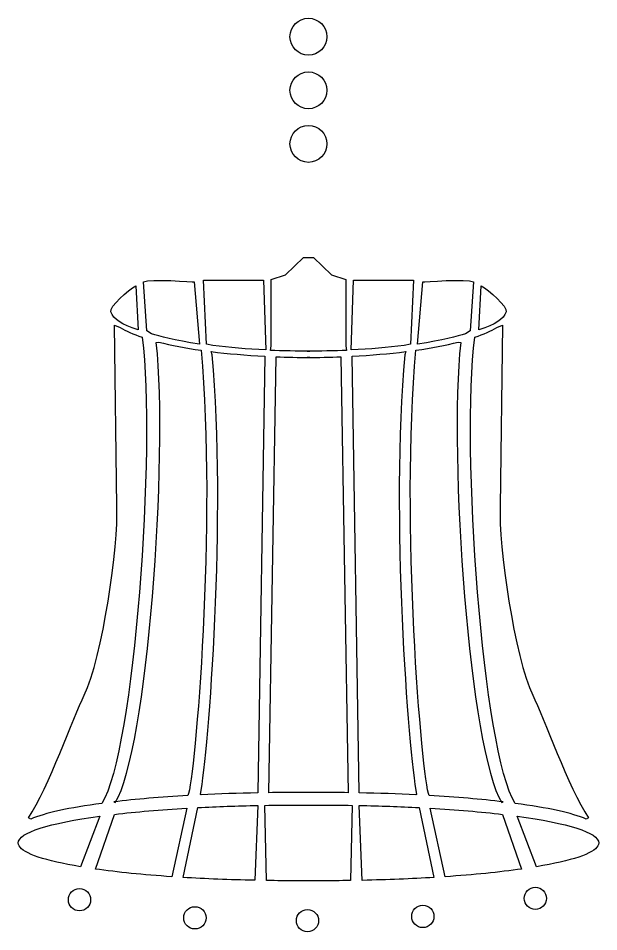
# Model space of a CAD drawing. Header units: centimetres. Extents: x -6.7 to 6.7, y -9.5 to 9.5.
# Drawn here: x -5.52 to 5.52, y -7.86 to 9.53 of the extents above; entities that cross this region are included whole.
import ezdxf

# ---------------------------------------------------------------- set-up
doc = ezdxf.new("R2010")
doc.units = ezdxf.units.CM
doc.header["$MEASUREMENT"] = 0
doc.layers.add('Camada 1', color=7, linetype='Continuous')

msp = doc.modelspace()

# ---------------------------------------------------------------- linework, layer by layer
at = {"layer": 'Camada 1'}
for points, knots in [([(-0.00142, 8.82753), (0.19233, 8.82753), (0.34942, 8.98461), (0.34942, 9.17831), (0.34942, 9.17831), (0.34942, 9.37201), (0.19234, 9.5291), (-0.00142, 9.5291), (-0.00142, 9.5291), (-0.19518, 9.5291), (-0.35228, 9.37202), (-0.35228, 9.17832), (-0.35228, 9.17832), (-0.35228, 8.98462), (-0.19517, 8.82753), (-0.00142, 8.82753)], [0, 0, 0, 0, 0.2, 0.2, 0.2, 0.2, 0.4, 0.4, 0.4, 0.4, 0.6, 0.6, 0.6, 0.6, 1, 1, 1, 1]), ([(-0.00142, 7.80658), (0.19233, 7.80658), (0.34942, 7.96366), (0.34942, 8.15736), (0.34942, 8.15736), (0.34942, 8.35106), (0.19234, 8.50814), (-0.00142, 8.50814), (-0.00142, 8.50814), (-0.19518, 8.50814), (-0.35228, 8.35106), (-0.35228, 8.15736), (-0.35228, 8.15736), (-0.35228, 7.96366), (-0.19517, 7.80658), (-0.00142, 7.80658)], [0, 0, 0, 0, 0.2, 0.2, 0.2, 0.2, 0.4, 0.4, 0.4, 0.4, 0.6, 0.6, 0.6, 0.6, 1, 1, 1, 1]), ([(-0.00142, 6.78566), (0.19233, 6.78566), (0.34942, 6.94274), (0.34942, 7.13644), (0.34942, 7.13644), (0.34942, 7.33014), (0.19234, 7.48722), (-0.00142, 7.48722), (-0.00142, 7.48722), (-0.19518, 7.48722), (-0.35228, 7.33014), (-0.35228, 7.13644), (-0.35228, 7.13644), (-0.35228, 6.94275), (-0.19517, 6.78566), (-0.00142, 6.78566)], [0, 0, 0, 0, 0.2, 0.2, 0.2, 0.2, 0.4, 0.4, 0.4, 0.4, 0.6, 0.6, 0.6, 0.6, 1, 1, 1, 1]), ([(-0.02676, 3.19048), (0.188, 3.19119), (0.51855, 3.19569), (0.72357, 3.20374), (0.72357, 3.20374), (0.72357, 3.20374), (0.70846, 3.29539), (0.70846, 3.29539), (0.70846, 3.29539), (0.70846, 3.29539), (0.70846, 4.55576), (0.70846, 4.55576), (0.70846, 4.55576), (0.70846, 4.55576), (0.43837, 4.6458), (0.43837, 4.6458), (0.43837, 4.6458), (0.43837, 4.6458), (0.09327, 4.97589), (0.09327, 4.97589), (0.09327, 4.97589), (0.09327, 4.97589), (-0.09328, 4.97589), (-0.09328, 4.97589), (-0.09328, 4.97589), (-0.09328, 4.97589), (-0.43838, 4.6458), (-0.43838, 4.6458), (-0.43838, 4.6458), (-0.43838, 4.6458), (-0.70847, 4.55576), (-0.70847, 4.55576), (-0.70847, 4.55576), (-0.70847, 4.55576), (-0.70847, 3.29539), (-0.70847, 3.29539), (-0.70847, 3.29539), (-0.70847, 3.29539), (-0.72358, 3.20374), (-0.72358, 3.20374), (-0.72358, 3.20374), (-0.51855, 3.1957), (-0.18801, 3.1912), (0.02675, 3.19048), (0.02675, 3.19048), (0.02675, 3.19048), (-0.02676, 3.19048), (-0.02676, 3.19048)], [0, 0, 0, 0, 0.07692308, 0.07692308, 0.07692308, 0.07692308, 0.15384615, 0.15384615, 0.15384615, 0.15384615, 0.23076923, 0.23076923, 0.23076923, 0.23076923, 0.30769231, 0.30769231, 0.30769231, 0.30769231, 0.38461538, 0.38461538, 0.38461538, 0.38461538, 0.46153846, 0.46153846, 0.46153846, 0.46153846, 0.53846154, 0.53846154, 0.53846154, 0.53846154, 0.61538462, 0.61538462, 0.61538462, 0.61538462, 0.69230769, 0.69230769, 0.69230769, 0.69230769, 0.76923077, 0.76923077, 0.76923077, 0.76923077, 0.84615385, 0.84615385, 0.84615385, 0.84615385, 1, 1, 1, 1]), ([(-2.98933, 3.52052), (-2.82727, 3.47456), (-2.56571, 3.39455), (-2.07385, 3.32539), (-2.07385, 3.32539), (-2.07385, 3.32539), (-2.17889, 4.51072), (-2.17889, 4.51072), (-2.17889, 4.51072), (-2.17889, 4.51072), (-3.03413, 4.57075), (-3.13914, 4.51072), (-3.13914, 4.51072), (-3.13914, 4.51072), (-3.07913, 3.58044), (-3.07913, 3.58044), (-3.07913, 3.58044), (-3.07913, 3.58044), (-2.98933, 3.52052), (-2.98933, 3.52052)], [0, 0, 0, 0, 0.16666667, 0.16666667, 0.16666667, 0.16666667, 0.33333333, 0.33333333, 0.33333333, 0.33333333, 0.5, 0.5, 0.5, 0.5, 0.66666667, 0.66666667, 0.66666667, 0.66666667, 1, 1, 1, 1]), ([(-0.85851, 4.54075), (-0.85851, 4.54075), (-1.99883, 4.54075), (-1.99883, 4.54075), (-1.99883, 4.54075), (-1.99883, 4.54075), (-1.9388, 3.32539), (-1.9388, 3.32539), (-1.9388, 3.32539), (-1.9388, 3.32539), (-1.82019, 3.29925), (-1.82019, 3.29925), (-1.82019, 3.29925), (-1.50885, 3.26094), (-1.1708, 3.23168), (-0.8135, 3.21323), (-0.8135, 3.21323), (-0.8135, 3.21323), (-0.85851, 4.54075), (-0.85851, 4.54075)], [0, 0, 0, 0, 0.16666667, 0.16666667, 0.16666667, 0.16666667, 0.33333333, 0.33333333, 0.33333333, 0.33333333, 0.5, 0.5, 0.5, 0.5, 0.66666667, 0.66666667, 0.66666667, 0.66666667, 1, 1, 1, 1]), ([(0.8135, 3.21323), (1.17079, 3.2317), (1.50885, 3.26093), (1.82019, 3.29925), (1.82019, 3.29925), (1.82019, 3.29925), (1.9388, 3.32539), (1.9388, 3.32539), (1.9388, 3.32539), (1.9388, 3.32539), (1.99883, 4.54075), (1.99883, 4.54075), (1.99883, 4.54075), (1.99883, 4.54075), (0.85851, 4.54075), (0.85851, 4.54075), (0.85851, 4.54075), (0.85851, 4.54075), (0.8135, 3.21323), (0.8135, 3.21323)], [0, 0, 0, 0, 0.16666667, 0.16666667, 0.16666667, 0.16666667, 0.33333333, 0.33333333, 0.33333333, 0.33333333, 0.5, 0.5, 0.5, 0.5, 0.66666667, 0.66666667, 0.66666667, 0.66666667, 1, 1, 1, 1]), ([(3.07915, 3.58047), (3.07915, 3.58047), (3.13916, 4.51075), (3.13916, 4.51075), (3.13916, 4.51075), (3.03415, 4.57078), (2.17891, 4.51075), (2.17891, 4.51075), (2.17891, 4.51075), (2.17891, 4.51075), (2.07387, 3.32542), (2.07387, 3.32542), (2.07387, 3.32542), (2.56573, 3.39458), (2.82732, 3.47459), (2.98935, 3.52055), (2.98935, 3.52055), (2.98935, 3.52055), (3.07915, 3.58047), (3.07915, 3.58047)], [0, 0, 0, 0, 0.16666667, 0.16666667, 0.16666667, 0.16666667, 0.33333333, 0.33333333, 0.33333333, 0.33333333, 0.5, 0.5, 0.5, 0.5, 0.66666667, 0.66666667, 0.66666667, 0.66666667, 1, 1, 1, 1]), ([(-3.76088, 3.93763), (-3.71124, 3.79907), (-3.55667, 3.70136), (-3.24418, 3.59544), (-3.24418, 3.59544), (-3.24418, 3.59544), (-3.28919, 4.43568), (-3.28919, 4.43568), (-3.28919, 4.43568), (-3.42422, 4.3607), (-3.79747, 4.03974), (-3.76088, 3.93763)], [0, 0, 0, 0, 0.25, 0.25, 0.25, 0.25, 0.5, 0.5, 0.5, 0.5, 1, 1, 1, 1]), ([(3.28918, 4.43571), (3.28918, 4.43571), (3.24417, 3.59547), (3.24417, 3.59547), (3.24417, 3.59547), (3.5567, 3.70138), (3.71124, 3.79909), (3.76087, 3.93766), (3.76087, 3.93766), (3.79747, 4.03974), (3.42425, 4.3607), (3.28918, 4.43571)], [0, 0, 0, 0, 0.25, 0.25, 0.25, 0.25, 0.5, 0.5, 0.5, 0.5, 1, 1, 1, 1]), ([(-3.1657, 3.45469), (-3.33826, 3.51258), (-3.47886, 3.57537), (-3.58221, 3.64188), (-3.58221, 3.64188), (-3.58221, 3.64188), (-3.69431, 3.68548), (-3.69431, 3.68548), (-3.69431, 3.68548), (-3.69431, 3.68548), (-3.6493, 0.23447), (-3.6493, 0.23447), (-3.6493, 0.23447), (-3.61181, -0.48575), (-3.92436, -2.65645), (-4.26946, -3.36164), (-4.26946, -3.36164), (-4.46782, -3.76688), (-4.95367, -5.12713), (-5.33221, -5.69365), (-5.33221, -5.69365), (-5.33221, -5.69365), (-5.28607, -5.71815), (-5.28607, -5.71815), (-5.28607, -5.71815), (-5.02233, -5.60316), (-4.55185, -5.50045), (-3.93363, -5.41819), (-3.93363, -5.41819), (-3.31918, -4.46185), (-2.89908, 1.38983), (-3.1657, 3.45469)], [0, 0, 0, 0, 0.11111111, 0.11111111, 0.11111111, 0.11111111, 0.22222222, 0.22222222, 0.22222222, 0.22222222, 0.33333333, 0.33333333, 0.33333333, 0.33333333, 0.44444444, 0.44444444, 0.44444444, 0.44444444, 0.55555556, 0.55555556, 0.55555556, 0.55555556, 0.66666667, 0.66666667, 0.66666667, 0.66666667, 0.77777778, 0.77777778, 0.77777778, 0.77777778, 1, 1, 1, 1]), ([(3.93363, -5.41816), (4.55186, -5.50042), (5.02231, -5.60313), (5.28607, -5.71812), (5.28607, -5.71812), (5.28607, -5.71812), (5.33219, -5.69362), (5.33219, -5.69362), (5.33219, -5.69362), (4.95368, -5.12709), (4.4678, -3.76687), (4.26946, -3.36161), (4.26946, -3.36161), (3.92436, -2.65642), (3.61181, -0.48572), (3.6493, 0.2345), (3.6493, 0.2345), (3.6493, 0.2345), (3.69431, 3.68551), (3.69431, 3.68551), (3.69431, 3.68551), (3.69431, 3.68551), (3.58221, 3.64191), (3.58221, 3.64191), (3.58221, 3.64191), (3.47889, 3.57539), (3.33826, 3.51261), (3.16573, 3.45472), (3.16573, 3.45472), (2.89908, 1.38983), (3.31921, -4.46185), (3.93363, -5.41816)], [0, 0, 0, 0, 0.11111111, 0.11111111, 0.11111111, 0.11111111, 0.22222222, 0.22222222, 0.22222222, 0.22222222, 0.33333333, 0.33333333, 0.33333333, 0.33333333, 0.44444444, 0.44444444, 0.44444444, 0.44444444, 0.55555556, 0.55555556, 0.55555556, 0.55555556, 0.66666667, 0.66666667, 0.66666667, 0.66666667, 0.77777778, 0.77777778, 0.77777778, 0.77777778, 1, 1, 1, 1]), ([(-2.04548, 3.20918), (-2.3447, 3.25207), (-2.61484, 3.30377), (-2.84809, 3.36261), (-2.84809, 3.36261), (-2.84809, 3.36261), (-2.89685, 3.35412), (-2.89685, 3.35412), (-2.89685, 3.35412), (-2.65928, 1.19501), (-3.07521, -4.46421), (-3.67854, -5.40314), (-3.67854, -5.40314), (-3.67854, -5.40314), (-3.70619, -5.38978), (-3.70619, -5.38978), (-3.70619, -5.38978), (-3.28831, -5.3403), (-2.81272, -5.29953), (-2.2949, -5.2695), (-2.2949, -5.2695), (-2.15989, -4.96943), (-1.74375, -0.00556), (-2.04548, 3.20918)], [0, 0, 0, 0, 0.14285714, 0.14285714, 0.14285714, 0.14285714, 0.28571429, 0.28571429, 0.28571429, 0.28571429, 0.42857143, 0.42857143, 0.42857143, 0.42857143, 0.57142857, 0.57142857, 0.57142857, 0.57142857, 0.71428571, 0.71428571, 0.71428571, 0.71428571, 1, 1, 1, 1]), ([(2.29493, -5.26949), (2.81275, -5.29952), (3.28831, -5.34029), (3.70622, -5.38977), (3.70622, -5.38977), (3.70622, -5.38977), (3.67854, -5.40313), (3.67854, -5.40313), (3.67854, -5.40313), (3.07521, -4.4642), (2.65931, 1.19502), (2.89685, 3.35413), (2.89685, 3.35413), (2.89685, 3.35413), (2.84809, 3.36262), (2.84809, 3.36262), (2.84809, 3.36262), (2.61483, 3.30378), (2.34469, 3.25208), (2.04548, 3.20919), (2.04548, 3.20919), (1.74375, -0.00556), (2.15991, -4.96943), (2.29493, -5.26949)], [0, 0, 0, 0, 0.14285714, 0.14285714, 0.14285714, 0.14285714, 0.28571429, 0.28571429, 0.28571429, 0.28571429, 0.42857143, 0.42857143, 0.42857143, 0.42857143, 0.57142857, 0.57142857, 0.57142857, 0.57142857, 0.71428571, 0.71428571, 0.71428571, 0.71428571, 1, 1, 1, 1]), ([(-0.83012, 3.09406), (-1.19281, 3.11316), (-1.53555, 3.1434), (-1.85019, 3.18299), (-1.85019, 3.18299), (-1.85019, 3.18299), (-1.8354, 3.11915), (-1.8354, 3.11915), (-1.8354, 3.11915), (-1.55219, 0.10192), (-1.90139, -4.45598), (-2.05694, -5.25285), (-2.05694, -5.25285), (-2.05694, -5.25285), (-2.04376, -5.25589), (-2.04376, -5.25589), (-2.04376, -5.25589), (-1.69909, -5.23877), (-1.33756, -5.22636), (-0.96352, -5.21919), (-0.96352, -5.21919), (-0.96352, -5.21919), (-0.83012, 3.09406), (-0.83012, 3.09406)], [0, 0, 0, 0, 0.14285714, 0.14285714, 0.14285714, 0.14285714, 0.28571429, 0.28571429, 0.28571429, 0.28571429, 0.42857143, 0.42857143, 0.42857143, 0.42857143, 0.57142857, 0.57142857, 0.57142857, 0.57142857, 0.71428571, 0.71428571, 0.71428571, 0.71428571, 1, 1, 1, 1]), ([(0.96355, -5.21922), (1.33759, -5.22639), (1.69912, -5.23877), (2.04379, -5.25592), (2.04379, -5.25592), (2.04379, -5.25592), (2.05697, -5.25288), (2.05697, -5.25288), (2.05697, -5.25288), (1.90142, -4.45601), (1.55222, 0.10192), (1.83543, 3.11912), (1.83543, 3.11912), (1.83543, 3.11912), (1.85022, 3.18296), (1.85022, 3.18296), (1.85022, 3.18296), (1.53558, 3.14338), (1.19284, 3.11314), (0.83015, 3.09403), (0.83015, 3.09403), (0.83015, 3.09403), (0.96355, -5.21922), (0.96355, -5.21922)], [0, 0, 0, 0, 0.14285714, 0.14285714, 0.14285714, 0.14285714, 0.28571429, 0.28571429, 0.28571429, 0.28571429, 0.42857143, 0.42857143, 0.42857143, 0.42857143, 0.57142857, 0.57142857, 0.57142857, 0.57142857, 0.71428571, 0.71428571, 0.71428571, 0.71428571, 1, 1, 1, 1]), ([(0.18811, -5.21205), (0.19642, -5.21205), (0.20488, -5.21205), (0.21332, -5.21205), (0.21332, -5.21205), (0.39549, -5.21205), (0.57551, -5.21321), (0.75299, -5.2157), (0.75299, -5.2157), (0.75299, -5.2157), (0.61842, 3.08428), (0.61842, 3.08428), (0.61842, 3.08428), (0.40882, 3.07589), (0.19326, 3.07116), (-0.02679, 3.07044), (-0.02679, 3.07044), (-0.02679, 3.07044), (0.02674, 3.07044), (0.02674, 3.07044), (0.02674, 3.07044), (-0.19329, 3.07115), (-0.40887, 3.07589), (-0.61847, 3.08428), (-0.61847, 3.08428), (-0.61847, 3.08428), (-0.75304, -5.2157), (-0.75304, -5.2157), (-0.75304, -5.2157), (-0.57556, -5.21321), (-0.39551, -5.21205), (-0.21337, -5.21205), (-0.21337, -5.21205), (-0.20493, -5.21205), (-0.19646, -5.21205), (-0.18816, -5.21205), (-0.18816, -5.21205), (-0.18816, -5.21205), (0.18811, -5.21205), (0.18811, -5.21205)], [0, 0, 0, 0, 0.09090909, 0.09090909, 0.09090909, 0.09090909, 0.18181818, 0.18181818, 0.18181818, 0.18181818, 0.27272727, 0.27272727, 0.27272727, 0.27272727, 0.36363636, 0.36363636, 0.36363636, 0.36363636, 0.45454545, 0.45454545, 0.45454545, 0.45454545, 0.54545455, 0.54545455, 0.54545455, 0.54545455, 0.63636364, 0.63636364, 0.63636364, 0.63636364, 0.72727273, 0.72727273, 0.72727273, 0.72727273, 0.81818182, 0.81818182, 0.81818182, 0.81818182, 1, 1, 1, 1]), ([(-2.31414, -5.51064), (-2.81907, -5.54017), (-3.28349, -5.58004), (-3.69302, -5.62822), (-3.69302, -5.62822), (-3.69302, -5.62822), (-4.05476, -6.66959), (-4.05476, -6.66959), (-4.05476, -6.66959), (-3.63698, -6.72891), (-3.14531, -6.7786), (-2.59976, -6.81588), (-2.59976, -6.81588), (-2.59976, -6.81588), (-2.31414, -5.51064), (-2.31414, -5.51064)], [0, 0, 0, 0, 0.2, 0.2, 0.2, 0.2, 0.4, 0.4, 0.4, 0.4, 0.6, 0.6, 0.6, 0.6, 1, 1, 1, 1]), ([(-0.96352, -5.45928), (-1.35936, -5.4669), (-1.74116, -5.48039), (-2.1039, -5.49902), (-2.1039, -5.49902), (-2.1039, -5.49902), (-2.38899, -6.82948), (-2.38899, -6.82948), (-2.38899, -6.82948), (-1.96113, -6.85562), (-1.50319, -6.87425), (-1.02435, -6.88409), (-1.02435, -6.88409), (-1.02435, -6.88409), (-0.96352, -5.45928), (-0.96352, -5.45928)], [0, 0, 0, 0, 0.2, 0.2, 0.2, 0.2, 0.4, 0.4, 0.4, 0.4, 0.6, 0.6, 0.6, 0.6, 1, 1, 1, 1]), ([(0.21332, -6.89255), (0.41107, -6.89255), (0.60625, -6.89112), (0.79847, -6.88821), (0.79847, -6.88821), (0.79847, -6.88821), (0.82847, -5.45692), (0.82847, -5.45692), (0.82847, -5.45692), (0.62662, -5.45377), (0.42136, -5.4521), (0.21331, -5.4521), (0.21331, -5.4521), (0.20487, -5.4521), (0.1964, -5.4521), (0.1881, -5.4521), (0.1881, -5.4521), (0.1881, -5.4521), (-0.18811, -5.45211), (-0.18811, -5.45211), (-0.18811, -5.45211), (-0.19642, -5.45211), (-0.20488, -5.45211), (-0.21332, -5.45211), (-0.21332, -5.45211), (-0.42136, -5.45211), (-0.62663, -5.45378), (-0.82848, -5.45693), (-0.82848, -5.45693), (-0.82848, -5.45693), (-0.79848, -6.88822), (-0.79848, -6.88822), (-0.79848, -6.88822), (-0.60623, -6.89113), (-0.41105, -6.89256), (-0.21333, -6.89256), (-0.21333, -6.89256), (-0.21333, -6.89256), (0.21332, -6.89255), (0.21332, -6.89255)], [0, 0, 0, 0, 0.09090909, 0.09090909, 0.09090909, 0.09090909, 0.18181818, 0.18181818, 0.18181818, 0.18181818, 0.27272727, 0.27272727, 0.27272727, 0.27272727, 0.36363636, 0.36363636, 0.36363636, 0.36363636, 0.45454545, 0.45454545, 0.45454545, 0.45454545, 0.54545455, 0.54545455, 0.54545455, 0.54545455, 0.63636364, 0.63636364, 0.63636364, 0.63636364, 0.72727273, 0.72727273, 0.72727273, 0.72727273, 0.81818182, 0.81818182, 0.81818182, 0.81818182, 1, 1, 1, 1]), ([(1.02437, -6.88411), (1.50324, -6.87427), (1.96115, -6.85564), (2.38901, -6.8295), (2.38901, -6.8295), (2.38901, -6.8295), (2.10392, -5.49904), (2.10392, -5.49904), (2.10392, -5.49904), (1.74118, -5.48041), (1.35938, -5.46692), (0.96354, -5.4593), (0.96354, -5.4593), (0.96354, -5.4593), (1.02437, -6.88411), (1.02437, -6.88411)], [0, 0, 0, 0, 0.2, 0.2, 0.2, 0.2, 0.4, 0.4, 0.4, 0.4, 0.6, 0.6, 0.6, 0.6, 1, 1, 1, 1]), ([(2.59978, -6.8159), (3.14532, -6.77862), (3.637, -6.72893), (4.05478, -6.66961), (4.05478, -6.66961), (4.05478, -6.66961), (3.69304, -5.62824), (3.69304, -5.62824), (3.69304, -5.62824), (3.28349, -5.58006), (2.81909, -5.54019), (2.31416, -5.51066), (2.31416, -5.51066), (2.31416, -5.51066), (2.59978, -6.8159), (2.59978, -6.8159)], [0, 0, 0, 0, 0.2, 0.2, 0.2, 0.2, 0.4, 0.4, 0.4, 0.4, 0.6, 0.6, 0.6, 0.6, 1, 1, 1, 1]), ([(-5.5106, -6.22543), (-5.42937, -6.37653), (-5.00456, -6.51462), (-4.34162, -6.62551), (-4.34162, -6.62551), (-4.34162, -6.62551), (-3.96985, -5.66311), (-3.96985, -5.66311), (-3.96985, -5.66311), (-4.93063, -5.79347), (-5.52483, -5.97352), (-5.52483, -6.17233), (-5.52483, -6.17233), (-5.52483, -6.19017), (-5.52004, -6.20797), (-5.5106, -6.22543), (-5.5106, -6.22543), (-5.5106, -6.22543), (-5.5106, -6.22543), (-5.5106, -6.22543)], [0, 0, 0, 0, 0.16666667, 0.16666667, 0.16666667, 0.16666667, 0.33333333, 0.33333333, 0.33333333, 0.33333333, 0.5, 0.5, 0.5, 0.5, 0.66666667, 0.66666667, 0.66666667, 0.66666667, 1, 1, 1, 1]), ([(5.5106, -6.22543), (5.52002, -6.20797), (5.52483, -6.19016), (5.52483, -6.17233), (5.52483, -6.17233), (5.52483, -5.97352), (4.93063, -5.79347), (3.96985, -5.66311), (3.96985, -5.66311), (3.96985, -5.66311), (4.34162, -6.62551), (4.34162, -6.62551), (4.34162, -6.62551), (5.00455, -6.51462), (5.42937, -6.37654), (5.5106, -6.22543), (5.5106, -6.22543), (5.5106, -6.22543), (5.5106, -6.22543), (5.5106, -6.22543)], [0, 0, 0, 0, 0.16666667, 0.16666667, 0.16666667, 0.16666667, 0.33333333, 0.33333333, 0.33333333, 0.33333333, 0.5, 0.5, 0.5, 0.5, 0.66666667, 0.66666667, 0.66666667, 0.66666667, 1, 1, 1, 1]), ([(-4.35881, -7.4658), (-4.24192, -7.4658), (-4.14714, -7.37103), (-4.14714, -7.25413), (-4.14714, -7.25413), (-4.14714, -7.13723), (-4.24191, -7.04246), (-4.35881, -7.04246), (-4.35881, -7.04246), (-4.47571, -7.04246), (-4.57048, -7.13723), (-4.57048, -7.25413), (-4.57048, -7.25413), (-4.57048, -7.37103), (-4.47573, -7.4658), (-4.35881, -7.4658)], [0, 0, 0, 0, 0.2, 0.2, 0.2, 0.2, 0.4, 0.4, 0.4, 0.4, 0.6, 0.6, 0.6, 0.6, 1, 1, 1, 1]), ([(4.31952, -7.43934), (4.43641, -7.43934), (4.53119, -7.34457), (4.53119, -7.22767), (4.53119, -7.22767), (4.53119, -7.11077), (4.43642, -7.016), (4.31952, -7.016), (4.31952, -7.016), (4.20262, -7.016), (4.10785, -7.11077), (4.10785, -7.22767), (4.10785, -7.22767), (4.10785, -7.34457), (4.20263, -7.43934), (4.31952, -7.43934)], [0, 0, 0, 0, 0.2, 0.2, 0.2, 0.2, 0.4, 0.4, 0.4, 0.4, 0.6, 0.6, 0.6, 0.6, 1, 1, 1, 1]), ([(-2.16277, -7.80976), (-2.04588, -7.80976), (-1.9511, -7.71499), (-1.9511, -7.59809), (-1.9511, -7.59809), (-1.9511, -7.48119), (-2.04587, -7.38642), (-2.16277, -7.38642), (-2.16277, -7.38642), (-2.27967, -7.38642), (-2.37444, -7.48119), (-2.37444, -7.59809), (-2.37444, -7.59809), (-2.37444, -7.71499), (-2.27966, -7.80976), (-2.16277, -7.80976)], [0, 0, 0, 0, 0.2, 0.2, 0.2, 0.2, 0.4, 0.4, 0.4, 0.4, 0.6, 0.6, 0.6, 0.6, 1, 1, 1, 1]), ([(-0.01965, -7.86268), (0.09724, -7.86268), (0.19202, -7.76791), (0.19202, -7.65101), (0.19202, -7.65101), (0.19202, -7.53411), (0.09725, -7.43934), (-0.01965, -7.43934), (-0.01965, -7.43934), (-0.13655, -7.43934), (-0.23132, -7.53411), (-0.23132, -7.65101), (-0.23132, -7.65101), (-0.23132, -7.76791), (-0.13654, -7.86268), (-0.01965, -7.86268)], [0, 0, 0, 0, 0.2, 0.2, 0.2, 0.2, 0.4, 0.4, 0.4, 0.4, 0.6, 0.6, 0.6, 0.6, 1, 1, 1, 1]), ([(2.1764, -7.7833), (2.29329, -7.7833), (2.38807, -7.68853), (2.38807, -7.57163), (2.38807, -7.57163), (2.38807, -7.45473), (2.2933, -7.35996), (2.1764, -7.35996), (2.1764, -7.35996), (2.0595, -7.35996), (1.96473, -7.45473), (1.96473, -7.57163), (1.96473, -7.57163), (1.96473, -7.68853), (2.0595, -7.7833), (2.1764, -7.7833)], [0, 0, 0, 0, 0.2, 0.2, 0.2, 0.2, 0.4, 0.4, 0.4, 0.4, 0.6, 0.6, 0.6, 0.6, 1, 1, 1, 1])]:
    msp.add_open_spline(points, degree=3, knots=knots, dxfattribs=at)

doc.saveas('drawing.dxf')
